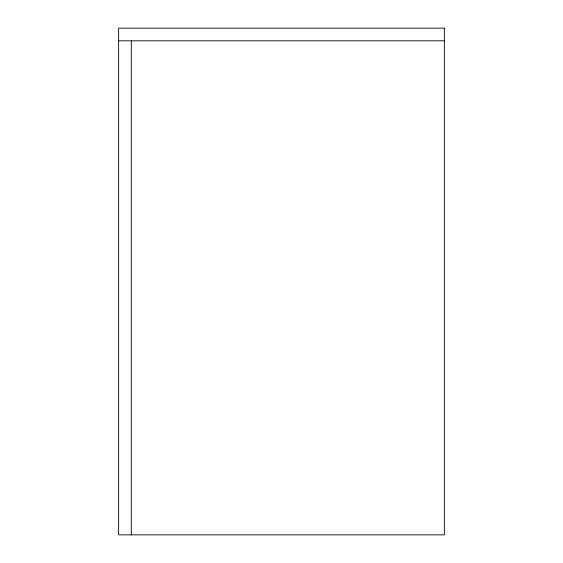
<?xml version="1.0" encoding="UTF-8"?>
<svg xmlns="http://www.w3.org/2000/svg" width="563" height="563" viewBox="0 0 563 563"><rect width="100%" height="100%" fill="white"/><g stroke="black" fill="none" stroke-linecap="round" stroke-linejoin="round"><path stroke-width="0.84" d="M118.631 40.818L444.369 40.818M131.299 40.818L131.299 534.85M444.369 28.15L118.631 28.15L118.631 534.85L444.369 534.85L444.369 28.15"/></g></svg>
